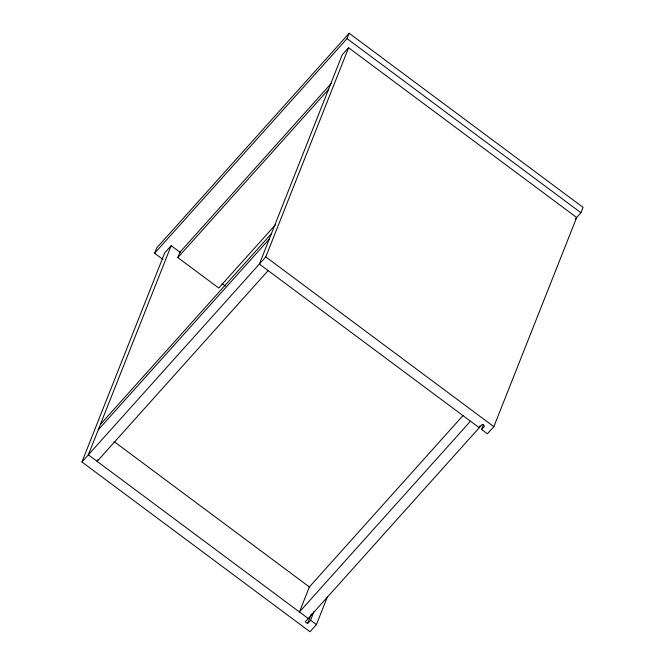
<?xml version="1.0" encoding="UTF-8"?>
<svg xmlns="http://www.w3.org/2000/svg" width="665" height="665" viewBox="0 0 665 665"><rect width="100%" height="100%" fill="white"/><g stroke="black" fill="none" stroke-linecap="round" stroke-linejoin="round"><path stroke-width="1" d="M162.958 259.433L154.629 253.24L156.757 247.879L349.15 33.25L583.064 207.364L580.936 212.725L575.375 218.926M327.479 596.646L316.415 624.593L309.998 631.75L81.936 461.992L164.754 252.825L171.171 245.668L180.331 252.492M171.171 245.668L88.354 454.835L308.228 618.5M97.888 459.44L97.123 461.369L268.145 270.589M275.526 224.695L218.752 288.028L177.813 257.563L179.941 252.201L331.577 83.042M154.629 253.24L347.03 38.612L349.15 33.25M81.936 461.992L265.784 256.906L348.601 47.739L576.663 217.497L493.846 426.664L487.428 433.813L481.585 429.465L483.497 424.644M481.585 429.465L484.577 426.124L482.241 424.386L305.235 621.842L307.571 623.579L311.386 613.945M307.571 623.579L310.563 620.245L313.996 611.567M480.005 425.791L479.249 427.72L259.375 264.055L342.192 54.887L348.601 47.739M177.813 257.563L328.759 89.185M100.39 424.445L271.403 233.664M98.262 429.806L269.283 239.026M463.073 415.475L309.366 586.946L299.45 611.975L470.471 421.194M347.03 38.612L580.936 212.725M265.784 256.906L493.846 426.664M221.969 283.49L225.302 285.967M114.089 441.585L309.807 587.27M310.563 620.245L316.415 624.593"/></g></svg>
